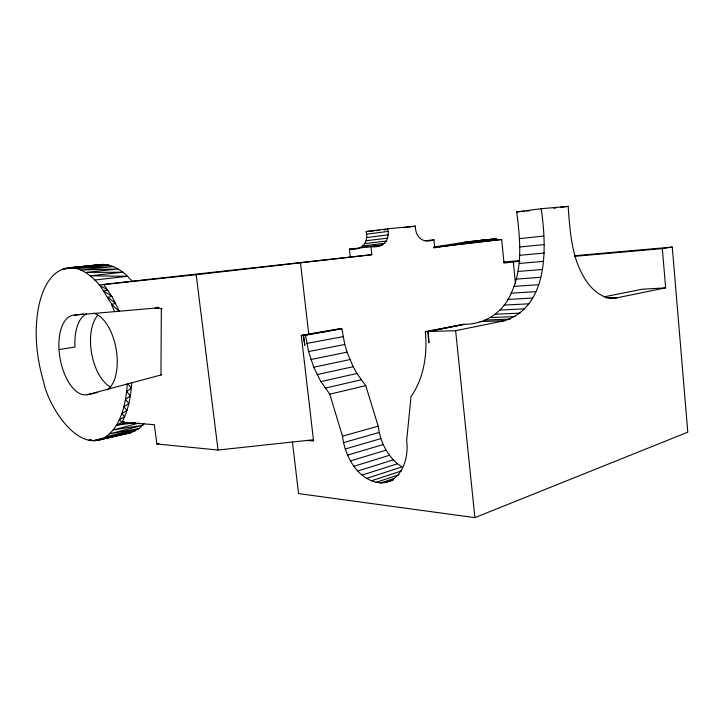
<?xml version="1.0" encoding="UTF-8"?>
<svg xmlns="http://www.w3.org/2000/svg" width="724" height="724" viewBox="0 0 724 724"><rect width="100%" height="100%" fill="white"/><g stroke="black" fill="none" stroke-linecap="round" stroke-linejoin="round"><path stroke-width="1.09" d="M78.654 314.56L74.545 315.121A40.381 20.127 79.9 0 0 59.033 349.565A40.345 20.109 79.9 0 0 84.681 394.915L87.866 394.58L160.963 374.969L161.325 308.768L162.113 308.659M307.003 440.454L313.573 440.979L301.284 335.384L303.175 335.321L304.813 345.366L303.646 335.312L305.546 335.257L308.569 351.574L313.736 367.213L320.877 381.593L329.764 394.191L342.479 436.156C344.977 456.744 358.081 480.935 380.869 482.926C401.44 482.537 409.223 458.021 406.635 440.798L411.015 396.671C424.047 377.874 427.531 354 425.314 331.619L464.129 324.289L427.73 331.538L428.925 342.904L428.327 331.52L464.736 324.271C484.99 324.343 503.651 311.999 511.18 293.184C523.162 267.789 520.076 238.829 516.719 211.924L541.19 208.72L568.123 206.358C570.132 232.323 571.589 260.468 587.345 282.441C593.942 291.682 604.757 300.17 616.776 297.836L665.655 287.862L662.324 248.594L672.27 247.074L687.8 432.165L474.899 517.642L298.55 493.587L292.387 441.486M428.327 331.52L455.631 330.696L504.719 320.687C549.335 305.845 546.647 246.06 541.19 208.72M131.65 382.951C130.926 396.481 128.329 410.164 121.985 422.246L116.428 425.305C88.265 468.229 49.196 410.698 43.576 381.747C36.218 356.679 33.639 329.71 39.223 304.008C42.761 289.12 50.463 271.084 67.251 267.925L99.405 264.703C112.51 262.93 124.103 271.753 132.103 281.211L371.819 254.694L370.941 246.64C383.367 248.26 390.164 240.549 387.756 228.766L415.323 226.169C415.486 237.191 422.662 243.952 433.938 239.762L434.735 247.337L501.678 239.517L503.995 263.056L520.031 261.138M127.252 383.801C126.392 398.128 123.704 412.743 116.428 425.305L135.334 422.626M350.289 257.002L349.411 249.119C361.602 250.658 368.661 243.318 366.217 231.571L387.756 228.766M144.329 423.54L139.08 428.536L130.736 432.644L97.64 440.31L130.736 432.644L101.84 439.016L135.008 431.015L105.867 436.853L139.08 428.536L109.668 433.83L142.909 425.205L113.197 429.975L138.945 423.069M380.869 482.926L394.435 478.401M385.548 482.483L392.851 480.039M389.992 481.044L393.123 480.003M376.073 482.374L399.033 474.772M371.267 480.854L401.53 470.917M366.552 478.41L402.046 466.899C388.1 458.192 380.154 442.165 378.209 426.183L365.747 385.63L356.923 373.493L353.149 366.733L347.058 352.163L344.778 344.488L341.855 328.678L303.175 335.321M362.036 475.116L397.539 463.749M74.545 315.121L158.619 307.791M357.792 471.043L393.322 459.849M353.927 466.283L389.476 455.278M350.507 460.944L386.082 450.138M347.601 455.134L383.213 444.536M345.267 448.989L380.914 438.599M343.547 442.617L379.231 432.436M90.998 439.749L88.898 440.337L91.097 439.866M342.479 436.156L378.209 426.183M116.428 425.305L127.153 422.336M96.482 439.921L93.315 440.744L126.329 433.414L124.066 433.377M98.591 439.377L102.817 438.282M97.224 265.265L99.405 264.703L69.631 268.206M127.849 383.684L131.325 388.145L126.655 391.413L130.329 396.055L125.496 399.386L128.872 403.494L123.876 406.834L126.981 410.381L121.795 413.676L124.673 416.644L119.306 419.857L121.985 422.246L154.348 424.671L156.855 443.984L159.045 443.441M329.764 394.191L365.747 385.63M325.121 388.145L361.131 379.81M320.877 381.593L356.923 373.493M121.985 422.246L124.121 421.775M317.076 374.598L353.149 366.733M313.736 367.213L349.855 359.602M310.895 359.52L347.058 352.163M603.825 296.894L642.251 289.22L665.655 287.862M86.835 394.788L94.907 393.213M96.735 392.752L97.74 392.562M308.569 351.574L344.778 344.488M160.963 374.969L161.733 374.824M306.777 343.466L343.04 336.633M301.284 335.384L339.475 328.768M305.546 335.257L341.855 328.678M433.595 247.146L464.844 242.169L482.854 240.097L496.266 238.73L496.383 239.934L501.678 239.517M59.033 349.565L74.997 347.031A39.901 20.335 80 0 1 86.536 313.881M433.767 247.879L435.993 247.527M439.341 246.993L441.568 246.64M446.038 245.934L448.265 245.581M451.613 245.047L453.839 244.694M458.31 243.988L460.536 243.635M468.347 242.395L471.695 241.861M473.921 241.508L482.854 240.097M116.944 311.546L119.252 311.229M80.69 314.279L83.749 313.872M403.476 227.707L415.323 226.169M553.769 208.222L555.978 207.933M560.394 207.363L568.123 206.358M366.507 234.169L388.046 231.409M366.561 237.544L388.1 234.857M365.991 240.757L387.53 238.142M364.833 243.599L386.372 241.038M66.318 268.595L63.006 268.984L66.327 268.658M363.167 245.861L384.706 243.336M434.273 247.201L496.383 239.934M94.754 280.007L127.551 276.297L90.165 275.808L122.872 272.197L85.513 272.468L118.121 268.948L80.844 270.007L113.351 266.568L76.21 268.423L108.6 265.065L71.667 267.735L103.939 264.45L67.251 267.925C77.848 266.559 87.595 272.776 94.754 280.007C104.989 288.813 107.632 303.528 119.107 310.868L111.921 296.442L103.704 284.505L196.177 274.713L371.819 254.694M361.086 247.4L382.625 244.902M349.411 249.119L380.281 245.617M132.103 281.211L99.224 285.021L107.921 290.134L103.532 290.804L111.921 296.442L107.614 297.311L115.668 303.383L111.424 304.46L114.763 311.845M425.323 240.748L433.938 239.762M464.844 242.169L496.266 238.73M519.316 238.667L543.778 236.042M156.855 443.984L218.042 450.029L313.401 439.767M519.832 247.002L544.303 244.549M70.744 268.215L74.056 267.889M77.368 267.563L81.785 267.129M85.106 266.803L88.419 266.477M366.217 231.571L373.937 230.847M376.145 230.639L379.448 230.323M383.865 229.906L386.064 229.698M519.787 255.301L544.258 253.02M516.719 211.924L524.312 211.245M526.484 211.055L529.733 210.765M503.415 262.043L519.171 260.649M574.331 255.753L672.27 247.074M574.928 256.296L662.324 248.594M519.171 263.473L543.652 261.355M156.728 307.474L158.791 307.302M517.986 271.428L542.475 269.482M516.248 279.093L540.756 277.301M513.977 286.369L538.493 284.731M511.18 293.184L535.724 291.672M507.895 299.446L532.457 298.071M605.97 297.917L608.151 297.799M609.165 298.234L616.776 297.836M609.228 298.433L612.504 298.261M504.148 305.085L528.737 303.818M499.985 310.026L524.592 308.867M495.433 314.207L520.067 313.13M490.555 317.565L515.216 316.56M485.388 320.053L510.076 319.094M480.003 321.619L504.719 320.687M425.314 331.619L427.73 331.538M196.177 274.713L218.042 450.029M300.514 263.02L308.732 334.036M455.631 330.696L474.899 517.642M513.307 261.726L515.388 283.075M110.636 387.087A39.395 20.516 80 0 1 91.713 353.837A39.395 20.516 80 0 1 97.523 315.574M154.719 308.334A33.087 18.39 80.1 0 1 161.325 308.768M93.586 313.221A39.901 20.335 80 0 1 116.075 348.706A39.901 20.335 80 0 1 107.261 389.901M95.043 265.817L92.862 266.124L95.043 265.817"/></g></svg>
